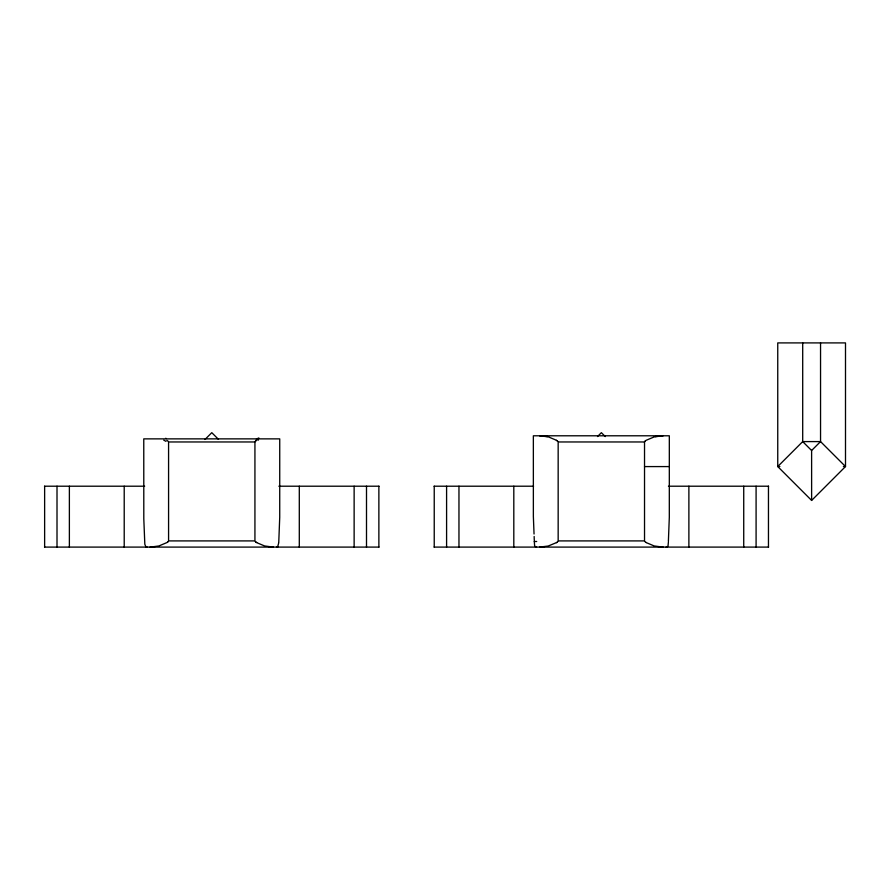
<?xml version="1.0" encoding="UTF-8"?>
<svg xmlns="http://www.w3.org/2000/svg" width="890" height="890" viewBox="0 0 890 890"><rect width="100%" height="100%" fill="white"/><g stroke="black" fill="none" stroke-linecap="round" stroke-linejoin="round"><path stroke-width="1.33" d="M44.633 486.207L44.633 547.094M57.005 486.207L57.005 547.094M69.376 486.207L69.376 547.094M354.131 547.094L354.131 486.207M366.502 547.094L366.502 486.207M378.873 547.094L378.873 486.207M434.231 547.094L434.231 486.207M446.591 547.094L446.591 486.207M458.962 547.094L458.962 486.207M743.729 486.207L743.729 547.094M756.088 486.207L756.088 547.094M768.459 486.207L768.459 547.094M278.77 541.977L279.727 517.301L279.738 438.87L143.768 438.87L143.802 518.837L144.825 544.268L145.949 546.983A9.568 3.794 -59.1 0 0 146.149 547.005L147.15 547.094M668.379 541.498L669.313 517.301L669.325 435.789L533.355 435.789L533.366 516.545L534.045 534.022M668.357 542.377L668.045 545.826L667.155 546.983M278.759 542.689L277.624 546.961M205.012 439.449L211.787 432.674L218.473 439.349M597.502 436.545L601.373 432.674L605.278 436.567M811.624 500.436L777.749 466.549L777.749 342.906L845.5 342.906L845.5 466.538L811.624 500.436L811.613 450.507L820.547 441.585L820.547 342.906M255.697 440.984L255.764 440.928A4.639 4.639 0 0 0 255.285 441.373M167.754 541.932L167.787 541.91A4.728 4.728 0 0 0 168.21 541.52M557.351 541.932L557.385 541.91A4.728 4.728 0 0 0 557.808 541.52M645.35 440.928L645.317 440.962A4.639 4.639 0 0 0 644.872 441.373M556.361 542.655L548.196 546.037L539.696 547.094M256.843 440.161L256.62 440.294A9.612 9.556 -46.7 0 0 255.719 440.884M655.129 436.523L663.106 435.789M154.56 546.905L150.11 547.094M544.157 546.905L540.13 547.094M662.616 435.789L654.172 436.923L646.285 440.25A9.612 9.556 -46.7 0 0 645.306 440.884M150.477 547.094L158.921 545.959L166.842 542.6A9.812 9.745 -46.5 0 0 167.765 542.01M276.523 547.094L277.368 547.038A9.568 3.816 60.6 0 0 277.569 547.005M666.109 547.094L666.899 547.05A9.568 3.816 60.6 0 0 667.155 547.005M644.527 466.582L669.325 466.582M779.874 466.549L777.749 466.549L802.702 441.596L820.547 441.585L845.5 466.538L843.386 466.538M44.5 486.207L144.658 486.207M278.859 486.207L379.007 486.207M434.086 486.207L533.544 486.207M668.446 486.207L768.593 486.207M536.703 541.498L534.312 541.498L534.289 540.72M536.581 547.094L535.724 547.038M663.106 547.094L658.533 546.905M44.5 547.094L379.007 547.094M434.086 547.094L768.593 547.094M539.696 435.789L547.561 436.523M540.13 435.789L548.518 436.923L556.472 440.294M273.397 547.094L268.947 546.905M662.616 547.094L654.172 545.959L646.251 542.6M273.03 547.094L264.586 545.959L256.732 542.655M540.575 435.789L541.487 435.811M540.697 435.789L541.354 435.811M535.791 547.05L535.858 547.061A9.568 3.794 -59.1 0 1 535.546 546.961L534.612 545.703L534.312 541.576M255.753 541.932L255.786 541.966A4.728 4.717 48.8 0 1 255.308 541.509M557.34 440.928L557.396 440.984A4.639 4.628 49.1 0 1 557.796 441.384M811.613 450.507L802.702 441.596L802.702 342.906M534.156 536.47L534.267 539.941M688.882 486.207L688.882 547.094M513.808 486.207L513.808 547.094M299.296 486.207L299.296 547.094M124.211 486.207L124.211 547.094M165.673 438.292A19.524 18.712 38.5 0 1 166.141 438.503M256.709 542.533A9.812 9.59 41.6 0 1 255.831 541.899M256.298 439.26A19.547 18.735 -39.1 0 1 258.834 437.936M163.76 440.172A19.547 16.287 32.9 0 1 165.952 441.362M258.122 440.161A19.524 16.888 -33.4 0 1 258.534 439.949M166.842 440.361A9.612 9.412 41.8 0 1 167.698 440.995L167.81 440.984A4.639 4.628 49.1 0 1 168.21 441.384M646.296 542.533A9.812 9.59 41.6 0 1 645.428 541.899L645.306 541.91A4.728 4.717 48.8 0 1 644.894 541.509M557.363 542.01A9.812 9.745 -46.5 0 1 556.472 542.655M556.428 440.361A9.612 9.412 41.8 0 1 557.285 440.995M254.929 441.963L168.577 441.963L168.577 540.909L254.929 540.909L254.929 441.963M644.527 441.963L558.163 441.963L558.163 540.909L644.527 540.909L644.527 441.963"/></g></svg>
